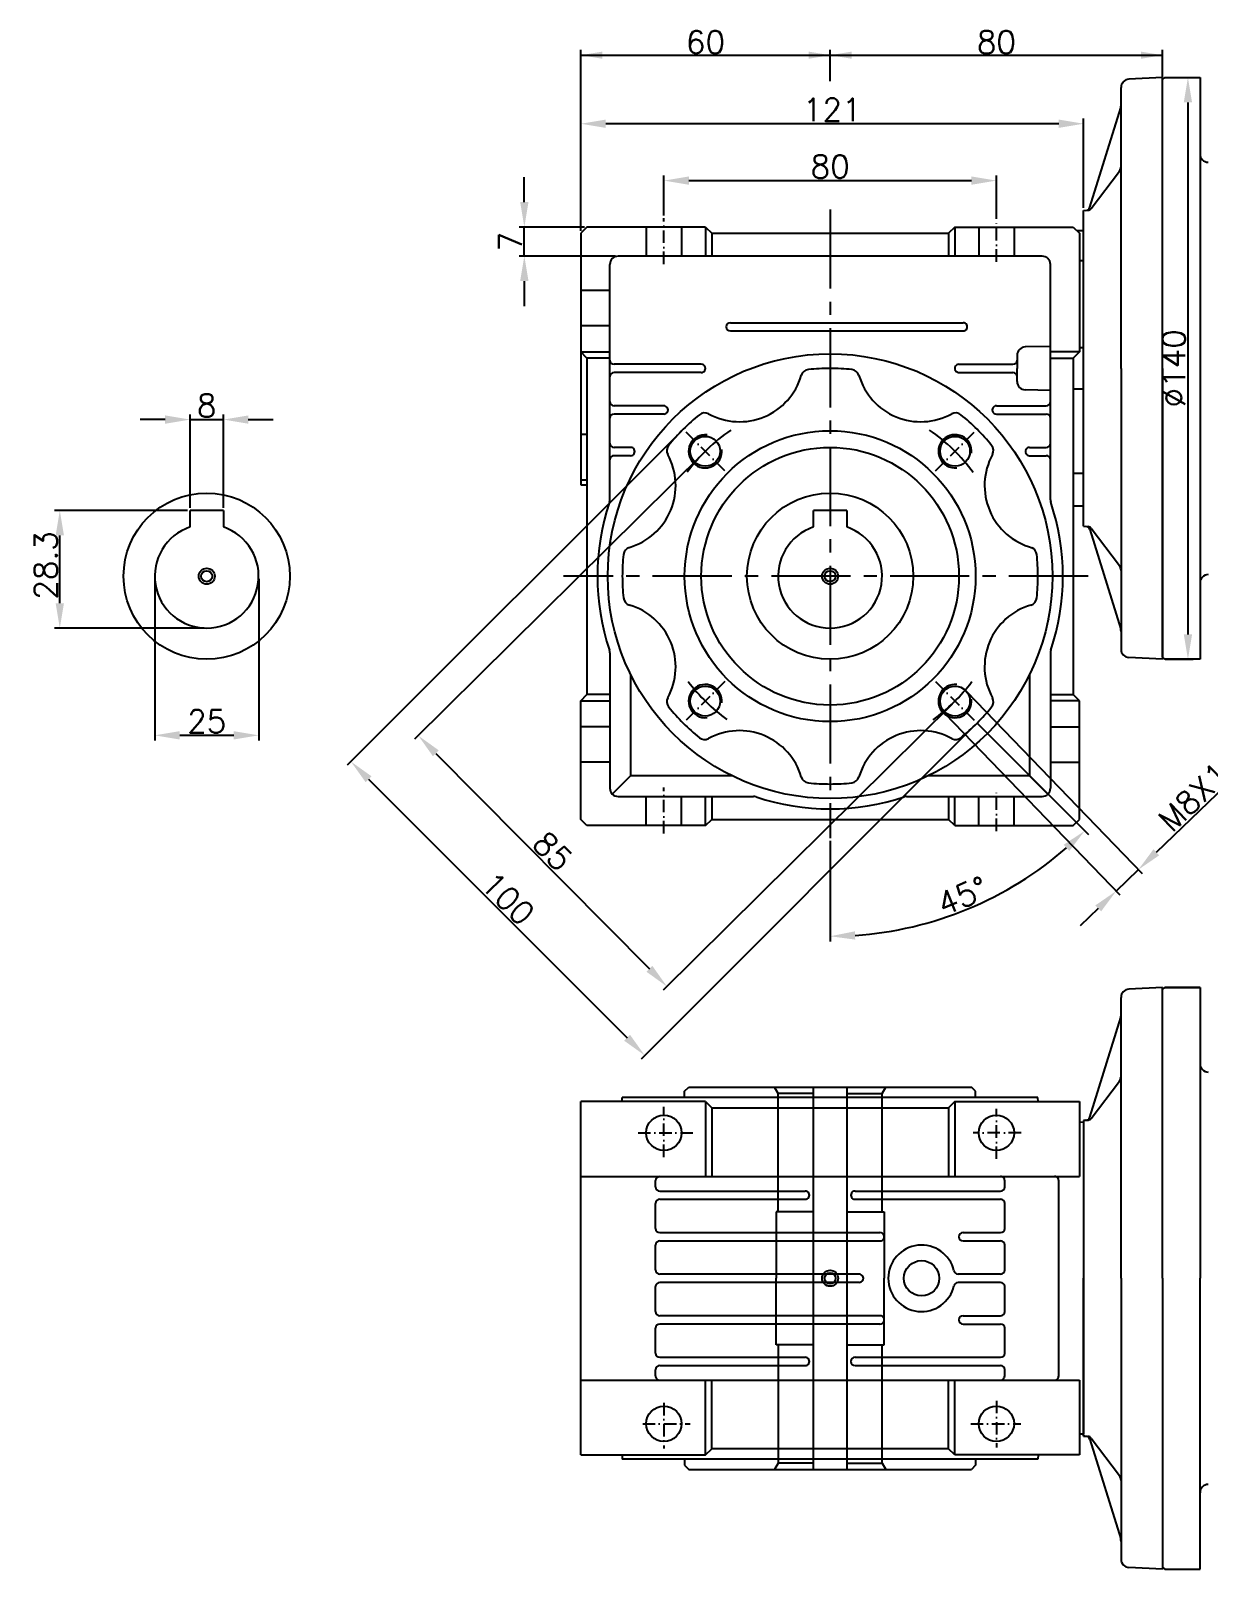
# Model space of a CAD drawing. Header units: millimetres. Extents: x 776 to 1513, y -1143 to -736.
# Drawn here: x 776.3 to 1059.6, y -1142.5 to -772.4 of the extents above; entities that cross this region are included whole.
import ezdxf

# ---------------------------------------------------------------- set-up
doc = ezdxf.new("R2010")
doc.units = ezdxf.units.MM
for name, pattern in [('CEN10', [12.1, 3, -1, 0.1, -1, 7]), ('CENTER2', [28.575, 19.05, -3.175, 3.175, -3.175]), ('CONTINUA', [0])]:
    doc.linetypes.add(name, pattern=pattern)
for name, color, linetype in [('HOLLOW SHAFT', 4, 'CONTINUA'), ('MOTOR', 3, 'CONTINUA'), ('PAM', 1, 'CONTINUA'), ('RV', 1, 'CONTINUA')]:
    doc.layers.add(name, color=color, linetype=linetype)
doc.styles.get("Standard").update_dxf_attribs({"font": 'txt.shx', "bigfont": 'chineset.shx'})
doc.dimstyles.new('ISO-25', dxfattribs={"dimtxt": 2.5, "dimasz": 2.5, "dimexe": 1.25, "dimexo": 0.625, "dimtad": 1, "dimtxsty": 'Standard', "dimcen": 2.5, "dimadec": 0, "dimazin": 0, "dimtfac": 1, "dimtmove": 0, "dimatfit": 3, "dimfxl": 1, "dimarcsym": 0})

# ---------------------------------------------------------------- blocks, each defined once
blk = doc.blocks.new('*D221')
at = {"lineweight": -2}
for p, q in [((928.63, -816.79), (928.63, -807.16)), ((934.63, -808.41), (1002.63, -808.41)), ((1008.63, -817.62), (1008.63, -807.16))]:
    blk.add_line(p, q, dxfattribs=at)
for points in [[(934.63, -807.41), (934.63, -809.41), (928.63, -808.41)], [(1002.63, -807.41), (1002.63, -809.41), (1008.63, -808.41)]]:
    blk.add_solid(points)
at = {"layer": 'Defpoints', "color": 0}
for p in [(1008.63, -808.41), (928.63, -817.42), (1008.63, -818.24)]:
    blk.add_point(p, dxfattribs=at)
at = {"insert": (968.63, -805.04), "char_height": 5.5, "attachment_point": 5}
blk.add_mtext('80', dxfattribs=at)
blk = doc.blocks.new('*D222')
at = {"lineweight": -2}
for p, q in [((908.62, -820.47), (908.62, -793.48)), ((1023.62, -794.73), (914.62, -794.73)), ((1029.62, -814.97), (1029.62, -793.48))]:
    blk.add_line(p, q, dxfattribs=at)
for points in [[(914.62, -793.73), (914.62, -795.73), (908.62, -794.73)], [(1023.62, -793.73), (1023.62, -795.73), (1029.62, -794.73)]]:
    blk.add_solid(points)
at = {"layer": 'Defpoints', "color": 0}
for p in [(908.62, -794.73), (1029.62, -815.59), (908.62, -821.09)]:
    blk.add_point(p, dxfattribs=at)
at = {"insert": (969.12, -791.35), "char_height": 5.5, "attachment_point": 5}
blk.add_mtext('121', dxfattribs=at)
blk = doc.blocks.new('*D223')
at = {"lineweight": -2}
for p, q in [((895.04, -813.59), (895.04, -807.59)), ((909.49, -819.59), (893.79, -819.59)), ((895.04, -826.59), (895.04, -819.59)), ((916.99, -826.59), (893.79, -826.59)), ((895.04, -832.59), (895.04, -838.59))]:
    blk.add_line(p, q, dxfattribs=at)
for points in [[(894.04, -813.59), (896.04, -813.59), (895.04, -819.59)], [(894.04, -832.59), (896.04, -832.59), (895.04, -826.59)]]:
    blk.add_solid(points)
at = {"layer": 'Defpoints', "color": 0}
for p in [(895.04, -819.59), (910.12, -819.59), (917.62, -826.59)]:
    blk.add_point(p, dxfattribs=at)
at = {"insert": (891.66, -823.09), "char_height": 5.5, "attachment_point": 5, "rotation": 90}
blk.add_mtext('7', dxfattribs=at)
blk = doc.blocks.new('*D224')
at = {"lineweight": -2}
for p, q in [((938.12, -873.98), (868.65, -942.83)), ((997.95, -934.35), (928.48, -1003.21)), ((873.76, -946.22), (925.14, -998.06))]:
    blk.add_line(p, q, dxfattribs=at)
for points in [[(874.47, -945.51), (873.05, -946.92), (869.53, -941.95)], [(925.85, -997.36), (924.43, -998.77), (929.37, -1002.33)]]:
    blk.add_solid(points)
at = {"layer": 'Defpoints', "color": 0}
for p in [(938.56, -873.54), (998.4, -933.91), (929.37, -1002.33)]:
    blk.add_point(p, dxfattribs=at)
at = {"insert": (901.85, -969.76), "char_height": 5.5, "attachment_point": 5, "rotation": 314.7431}
blk.add_mtext('85', dxfattribs=at)
blk = doc.blocks.new('*D225')
at = {"lineweight": -2}
for p, q in [((932.82, -868.68), (852.42, -949.08)), ((1003.53, -939.39), (923.13, -1019.79)), ((857.55, -952.43), (919.77, -1014.66))]:
    blk.add_line(p, q, dxfattribs=at)
for points in [[(858.26, -951.73), (856.84, -953.14), (853.31, -948.19)], [(920.48, -1013.95), (919.07, -1015.37), (924.02, -1018.9)]]:
    blk.add_solid(points)
at = {"layer": 'Defpoints', "color": 0}
for p in [(933.26, -868.24), (1003.97, -938.95), (924.02, -1018.9)]:
    blk.add_point(p, dxfattribs=at)
at = {"insert": (891.05, -981.16), "char_height": 5.5, "attachment_point": 5, "rotation": 315}
blk.add_mtext('100', dxfattribs=at)
blk = doc.blocks.new('*D226')
at = {"lineweight": -2}
for p, q in [((1003.96, -938.94), (1030.76, -965.74)), ((968.62, -967.25), (968.62, -991.48))]:
    blk.add_line(p, q, dxfattribs=at)
blk.add_arc((968.62, -903.59), 86.64, 273.9686, 311.0314, dxfattribs=at)
for points in [[(1024.81, -968.22), (1026.18, -969.68), (1029.88, -964.86)], [(974.65, -991.03), (974.58, -989.03), (968.62, -990.23)]]:
    blk.add_solid(points)
at = {"layer": 'Defpoints', "color": 0}
for p in [(968.62, -815.34), (993.95, -928.93), (1003.52, -938.5), (968.62, -966.62), (991.04, -987.28)]:
    blk.add_point(p, dxfattribs=at)
at = {"insert": (1000.48, -980.52), "char_height": 5.5, "attachment_point": 5, "rotation": 22.5}
blk.add_mtext('45°', dxfattribs=at)
blk = doc.blocks.new('*D227')
at = {"lineweight": -2}
for p, q in [((1001.54, -931.44), (1043.66, -975.1)), ((996.19, -936.6), (1038.31, -980.25)), ((1047.11, -970.03), (1068.82, -949.09)), ((1037.45, -979.35), (1042.79, -974.2)), ((1033.13, -983.52), (1028.81, -987.69))]:
    blk.add_line(p, q, dxfattribs=at)
for points in [[(1046.41, -969.31), (1047.8, -970.75), (1042.79, -974.2)], [(1032.43, -982.8), (1033.82, -984.24), (1037.45, -979.35)]]:
    blk.add_solid(points)
at = {"layer": 'Defpoints', "color": 0}
for p in [(1001.1, -930.99), (995.76, -936.15), (1042.79, -974.2)]:
    blk.add_point(p, dxfattribs=at)
at = {"insert": (1057.78, -955.05), "char_height": 5.5, "attachment_point": 5, "rotation": 43.9737}
blk.add_mtext('M8X10', dxfattribs=at)
blk = doc.blocks.new('*D240')
at = {"lineweight": -2}
for p, q in [((1049.24, -783.59), (1055.96, -783.59)), ((1054.71, -789.59), (1054.71, -917.59)), ((1049.24, -923.59), (1055.96, -923.59))]:
    blk.add_line(p, q, dxfattribs=at)
for points in [[(1053.71, -789.59), (1055.71, -789.59), (1054.71, -783.59)], [(1053.71, -917.59), (1055.71, -917.59), (1054.71, -923.59)]]:
    blk.add_solid(points)
at = {"layer": 'Defpoints', "color": 0}
for p in [(1048.62, -783.59), (1048.62, -923.59), (1054.71, -923.59)]:
    blk.add_point(p, dxfattribs=at)
at = {"insert": (1051.33, -853.59), "char_height": 5.5, "attachment_point": 5, "rotation": 90}
blk.add_mtext('%%c140', dxfattribs=at)
blk = doc.blocks.new('*D242')
at = {"lineweight": -2}
for p, q in [((808.62, -865.91), (802.62, -865.91)), ((814.62, -887.17), (814.62, -864.66)), ((814.62, -865.91), (822.62, -865.91)), ((822.62, -887.17), (822.62, -864.66)), ((828.62, -865.91), (834.62, -865.91))]:
    blk.add_line(p, q, dxfattribs=at)
for points in [[(808.62, -864.91), (808.62, -866.91), (814.62, -865.91)], [(828.62, -864.91), (828.62, -866.91), (822.62, -865.91)]]:
    blk.add_solid(points)
at = {"layer": 'Defpoints', "color": 0}
for p in [(822.62, -865.91), (814.62, -887.79), (822.62, -887.79)]:
    blk.add_point(p, dxfattribs=at)
at = {"insert": (818.62, -862.53), "char_height": 5.5, "attachment_point": 5}
blk.add_mtext('8', dxfattribs=at)
blk = doc.blocks.new('*D244')
at = {"lineweight": -2}
for p, q in [((813.99, -887.79), (782.02, -887.79)), ((783.27, -910.09), (783.27, -893.79)), ((817.99, -916.09), (782.02, -916.09))]:
    blk.add_line(p, q, dxfattribs=at)
for points in [[(782.27, -893.79), (784.27, -893.79), (783.27, -887.79)], [(782.27, -910.09), (784.27, -910.09), (783.27, -916.09)]]:
    blk.add_solid(points)
at = {"layer": 'Defpoints', "color": 0}
for p in [(783.27, -887.79), (814.62, -887.79), (818.62, -916.09)]:
    blk.add_point(p, dxfattribs=at)
at = {"insert": (779.89, -900.99), "char_height": 5.5, "attachment_point": 5, "rotation": 90}
blk.add_mtext('28.3', dxfattribs=at)
blk = doc.blocks.new('*D246')
at = {"lineweight": -2}
for p, q in [((806.12, -904.22), (806.12, -943.13)), ((831.12, -904.22), (831.12, -943.13)), ((812.12, -941.88), (825.12, -941.88))]:
    blk.add_line(p, q, dxfattribs=at)
for points in [[(812.12, -940.88), (812.12, -942.88), (806.12, -941.88)], [(825.12, -940.88), (825.12, -942.88), (831.12, -941.88)]]:
    blk.add_solid(points)
at = {"layer": 'Defpoints', "color": 0}
for p in [(806.12, -903.59), (831.12, -903.59), (831.12, -941.88)]:
    blk.add_point(p, dxfattribs=at)
at = {"insert": (818.62, -938.5), "char_height": 5.5, "attachment_point": 5}
blk.add_mtext('25', dxfattribs=at)

msp = doc.modelspace()

# ---------------------------------------------------------------- linework, layer by layer
for p, q in [((908.616, -819.843), (908.616, -776.984)), ((968.616, -784.501), (968.616, -776.984)), ((1048.616, -783.467), (1048.616, -776.984)), ((908.616, -778.234), (968.616, -778.234)), ((968.616, -778.234), (1048.616, -778.234))]:
    msp.add_line(p, q)
at = {"color": 0, "linetype": 'CENTER2'}
for p, q in [((968.616, -815.341), (968.616, -966.622)), ((1030.68, -903.593), (904.44, -903.593))]:
    msp.add_line(p, q, dxfattribs=at)
at = {"color": 0, "linetype": 'CEN10'}
for p, q in [((943.282, -878.258), (933.712, -868.688)), ((993.951, -878.258), (1003.521, -868.688)), ((943.282, -928.927), (933.712, -938.497)), ((993.951, -928.927), (1003.521, -938.497)), ((928.616, -1043.368), (928.616, -1031.254)), ((1008.616, -1043.81), (1008.616, -1031.773)), ((922.402, -1037.522), (935.984, -1037.522)), ((1014.558, -1037.522), (1003.054, -1037.522)), ((928.616, -1102.526), (928.616, -1113.477)), ((1008.616, -1102), (1008.616, -1113.217)), ((923.514, -1107.522), (934.925, -1107.522)), ((1002.464, -1107.522), (1014.488, -1107.522))]:
    msp.add_line(p, q, dxfattribs=at)
at = {"linetype": 'CONTINUA'}
for centre, radius in [((818.616, -903.593), 1.926), ((818.616, -903.593), 1.328), ((968.616, -903.593), 1.926), ((968.616, -903.593), 1.328), ((968.616, -1072.522), 1.926), ((968.616, -1072.522), 1.926), ((968.616, -1072.522), 1.328), ((968.616, -1072.522), 1.328)]:
    msp.add_circle(centre, radius, dxfattribs=at)
at = {"color": 0, "linetype": 'CENTER2'}
for start, end in [(124.2376, 143.95493), (35.92352, 55.78206), (216.57584, 234.19423), (305.62412, 323.34831)]:
    msp.add_arc((968.616, -903.593), 42.5, start, end, dxfattribs=at)
for points in [[(913.816, -777.367), (913.816, -779.101), (908.616, -778.234)], [(963.416, -777.367), (963.416, -779.101), (968.616, -778.234)], [(973.816, -777.367), (973.816, -779.101), (968.616, -778.234)], [(1043.416, -777.367), (1043.416, -779.101), (1048.616, -778.234)]]:
    msp.add_solid(points)
at = {"layer": 'HOLLOW SHAFT', "color": 4}
for p, q in [((814.616, -891.75), (814.616, -887.793)), ((822.616, -887.793), (814.616, -887.793)), ((822.616, -887.793), (822.616, -891.75)), ((964.616, -891.75), (964.616, -887.793)), ((972.616, -887.793), (964.616, -887.793)), ((972.616, -887.793), (972.616, -891.75)), ((956.116, -1028.022), (955.25, -1026.522)), ((956.116, -1056.522), (956.116, -1028.022)), ((964.616, -1028.022), (956.116, -1028.022)), ((964.616, -1118.522), (964.616, -1026.522)), ((972.616, -1026.522), (972.616, -1118.522)), ((972.616, -1028.022), (981.116, -1028.022)), ((981.116, -1028.022), (981.982, -1026.522)), ((981.116, -1056.522), (981.116, -1028.022)), ((955.616, -1056.522), (955.616, -1072.522)), ((964.616, -1056.522), (955.616, -1056.522)), ((972.616, -1056.522), (981.616, -1056.522)), ((981.616, -1056.522), (981.616, -1072.522)), ((955.616, -1088.522), (955.616, -1072.522)), ((981.616, -1088.522), (981.616, -1072.522)), ((964.616, -1088.522), (955.616, -1088.522)), ((956.116, -1088.522), (956.116, -1117.022)), ((972.616, -1088.522), (981.616, -1088.522)), ((981.116, -1117.022), (981.116, -1088.522)), ((956.116, -1117.022), (955.25, -1118.522)), ((964.616, -1117.022), (956.116, -1117.022)), ((972.616, -1117.022), (981.116, -1117.022)), ((981.116, -1117.022), (981.982, -1118.522))]:
    msp.add_line(p, q, dxfattribs=at)
for centre in [(818.616, -903.593), (968.616, -903.593)]:
    msp.add_circle(centre, 20, dxfattribs=at)
for centre in [(818.616, -903.593), (968.616, -903.593)]:
    msp.add_arc(centre, 12.5, 108.66293, 71.33707, dxfattribs=at)
at = {"layer": 'MOTOR'}
for p, q in [((1048.616, -784.092), (1049.116, -783.592)), ((1048.616, -853.592), (1048.616, -784.092)), ((1049.116, -783.592), (1057.616, -783.592)), ((1057.616, -783.592), (1057.616, -853.592)), ((1048.616, -923.092), (1048.616, -853.592)), ((1057.616, -853.592), (1057.616, -923.592)), ((1049.116, -923.592), (1048.616, -923.092)), ((1057.616, -923.592), (1049.116, -923.592)), ((1048.616, -1003.022), (1049.116, -1002.522)), ((1048.616, -1072.522), (1048.616, -1003.022)), ((1057.616, -1002.522), (1049.116, -1002.522)), ((1049.116, -1002.522), (1057.616, -1002.522)), ((1057.616, -1002.522), (1057.616, -1072.522)), ((1048.616, -1072.522), (1048.616, -1142.022)), ((1057.616, -1142.522), (1057.616, -1072.522)), ((1048.616, -1142.022), (1049.116, -1142.522)), ((1049.116, -1142.522), (1057.616, -1142.522))]:
    msp.add_line(p, q, dxfattribs=at)
for centre, start, end in [((1059.63, -801.974), 180, 268.99978), ((1059.63, -905.21), 91.00022, 180), ((1059.629, -1020.904), 180, 268.99978), ((1059.629, -1124.14), 91.00022, 180)]:
    msp.add_arc(centre, 2.013, start, end, dxfattribs=at)
at = {"layer": 'PAM', "linetype": 'CONTINUA'}
for p, q in [((1048.616, -783.593), (1040.512, -784.017)), ((1048.616, -853.593), (1048.616, -783.593)), ((1038.616, -853.593), (1038.616, -786.015)), ((1031.09, -814.841), (1038.526, -790.882)), ((1031.421, -815.141), (1038.214, -806.127)), ((1029.616, -815.593), (1030.675, -815.538)), ((1029.616, -891.592), (1029.616, -815.593)), ((1038.616, -853.593), (1038.616, -921.17)), ((1048.616, -853.592), (1048.616, -923.592)), ((1029.616, -891.592), (1030.675, -891.647)), ((1031.421, -892.044), (1038.214, -901.058)), ((1031.09, -892.345), (1038.526, -916.303)), ((1048.616, -923.592), (1040.512, -923.168)), ((1048.616, -1002.522), (1040.512, -1002.947)), ((1048.616, -1072.522), (1048.616, -1002.522)), ((1038.616, -1072.522), (1038.616, -1004.944)), ((1031.09, -1033.77), (1038.526, -1009.812)), ((1031.421, -1034.071), (1038.214, -1025.057)), ((1029.616, -1034.523), (1030.675, -1034.467)), ((1029.975, -1034.504), (1029.616, -1034.523)), ((1029.616, -1034.522), (1029.616, -1072.522)), ((1029.616, -1110.522), (1029.616, -1072.522)), ((1038.616, -1072.522), (1038.616, -1140.1)), ((1048.616, -1072.522), (1048.616, -1142.522)), ((1029.975, -1110.54), (1029.616, -1110.522)), ((1029.616, -1110.522), (1030.675, -1110.577)), ((1031.09, -1111.274), (1038.526, -1135.232)), ((1031.421, -1110.974), (1038.214, -1119.987)), ((1048.616, -1142.522), (1040.512, -1142.097))]:
    msp.add_line(p, q, dxfattribs=at)
for centre, radius, start, end in [((1040.616, -786.015), 2, 92.99924, 180), ((1036.616, -790.289), 2, 342.75561, 0), ((1036.616, -804.924), 2, 322.99949, 0), ((1030.129, -814.565), 1, 272.99662, 344.00032), ((1030.623, -814.539), 1, 272.99837, 322.99965), ((1030.129, -892.62), 1, 15.99968, 87.00338), ((1030.623, -892.646), 1, 37.00035, 87.00163), ((1036.616, -902.261), 2, 0, 37.00051), ((1036.616, -916.896), 2, 0, 17.24439), ((1040.616, -921.17), 2, 180, 267.00076), ((1040.616, -1004.944), 2, 92.99924, 180), ((1036.616, -1009.219), 2, 342.75561, 0), ((1036.616, -1023.853), 2, 322.99949, 0), ((1030.129, -1033.495), 1, 272.99662, 344.00032), ((1030.623, -1033.469), 1, 272.99837, 322.99965), ((1030.129, -1111.55), 1, 15.99968, 87.00338), ((1030.623, -1111.576), 1, 37.00035, 87.00163), ((1036.616, -1121.191), 2, 0, 37.00051), ((1036.616, -1135.825), 2, 0, 17.24439), ((1040.616, -1140.1), 2, 180, 267.00076)]:
    msp.add_arc(centre, radius, start, end, dxfattribs=at)
at = {"layer": 'RV', "color": 0, "linetype": 'CEN10'}
for p, q in [((928.612, -828.476), (928.628, -817.417)), ((1008.628, -827.925), (1008.628, -818.241)), ((928.6, -965.476), (928.616, -954.417)), ((1008.616, -964.925), (1008.616, -955.241))]:
    msp.add_line(p, q, dxfattribs=at)
at = {"layer": 'RV', "color": 1}
for p, q in [((910.116, -819.593), (908.616, -821.093)), ((908.616, -821.093), (908.616, -881.593)), ((938.616, -819.593), (910.116, -819.593)), ((924.366, -819.593), (924.366, -826.593)), ((932.866, -819.593), (932.866, -826.593)), ((938.616, -819.593), (940.116, -821.093)), ((938.616, -819.593), (938.616, -826.593)), ((940.116, -821.093), (997.116, -821.093)), ((940.116, -821.093), (940.116, -826.593)), ((998.616, -819.593), (997.116, -821.093)), ((997.116, -821.093), (997.116, -826.593)), ((998.616, -819.593), (1027.116, -819.593)), ((998.616, -819.593), (998.616, -826.593)), ((1004.366, -819.593), (1004.366, -826.593)), ((1012.866, -819.593), (1012.866, -826.593)), ((1027.116, -819.593), (1028.616, -821.093)), ((1027.97, -820.447), (1029.616, -820.447)), ((1028.616, -821.093), (1028.616, -849.593)), ((1029.616, -886.739), (1029.616, -820.447)), ((915.616, -885.181), (915.616, -828.593)), ((1019.616, -826.593), (917.616, -826.593)), ((1021.616, -885.181), (1021.616, -828.593)), ((1029.616, -827.753), (1028.616, -827.753)), ((915.616, -834.843), (908.616, -834.843)), ((915.616, -843.343), (908.616, -843.343)), ((944.616, -842.593), (1000.616, -842.593)), ((944.616, -844.593), (1000.616, -844.593)), ((908.616, -849.593), (915.616, -849.593)), ((910.116, -851.093), (908.616, -849.593)), ((915.616, -851.093), (910.116, -851.093)), ((910.116, -851.093), (910.116, -932.093)), ((1013.608, -850.432), (1013.608, -853.593)), ((1021.616, -848.298), (1015.564, -848.432)), ((1028.616, -849.593), (1021.616, -849.593)), ((1021.616, -851.093), (1027.116, -851.093)), ((1028.616, -849.593), (1027.116, -851.093)), ((1027.116, -851.093), (1027.116, -932.093)), ((1029.616, -848.607), (1028.616, -848.607)), ((937.616, -852.593), (916.616, -852.593)), ((937.616, -854.593), (916.616, -854.593)), ((999.616, -852.593), (1012.608, -852.593)), ((999.616, -854.593), (1012.608, -854.593)), ((1013.608, -856.753), (1013.608, -853.593)), ((1021.616, -858.888), (1015.564, -858.753)), ((1029.616, -858.578), (1027.116, -858.578)), ((928.616, -862.593), (916.616, -862.593)), ((928.616, -864.593), (916.616, -864.593)), ((1008.616, -862.593), (1020.616, -862.593)), ((1008.616, -864.593), (1020.616, -864.593)), ((910.116, -869.471), (908.616, -869.471)), ((920.616, -872.593), (916.616, -872.593)), ((1016.616, -872.593), (1020.616, -872.593)), ((920.616, -874.593), (916.616, -874.593)), ((1016.616, -874.593), (1020.616, -874.593)), ((910.116, -880.513), (908.616, -880.513)), ((1029.616, -878.913), (1027.116, -878.913)), ((908.616, -881.593), (910.116, -881.645)), ((1029.616, -886.739), (1027.116, -886.739)), ((915.755, -895.287), (915.723, -895.474)), ((1021.13, -913.868), (1021.097, -914.054)), ((915.616, -922.005), (915.616, -954.593)), ((1021.616, -922.004), (1021.616, -954.593)), ((920.616, -927.22), (920.616, -951.593)), ((1016.616, -927.22), (1016.616, -951.593)), ((908.616, -933.593), (910.116, -932.093)), ((915.616, -932.093), (910.116, -932.093)), ((1021.616, -932.093), (1027.116, -932.093)), ((1028.616, -933.593), (1027.116, -932.093)), ((908.616, -933.593), (915.616, -933.593)), ((908.616, -962.093), (908.616, -933.593)), ((1028.616, -933.593), (1021.616, -933.593)), ((1028.616, -962.093), (1028.616, -933.593)), ((915.616, -939.843), (908.616, -939.843)), ((1021.616, -939.843), (1028.616, -939.843)), ((915.616, -948.343), (908.616, -948.343)), ((1021.616, -948.343), (1028.616, -948.343)), ((916.202, -956.007), (920.616, -951.593)), ((944.989, -951.593), (920.616, -951.593)), ((1003.888, -951.593), (992.244, -951.593)), ((996.866, -951.593), (994.366, -951.593)), ((1016.616, -951.593), (1003.888, -951.593)), ((1021.031, -956.007), (1016.616, -951.593)), ((917.616, -956.593), (950.204, -956.593)), ((924.366, -963.593), (924.366, -956.593)), ((932.866, -963.593), (932.866, -956.593)), ((938.616, -963.593), (938.616, -956.593)), ((940.116, -956.593), (940.116, -962.093)), ((987.028, -956.593), (1019.616, -956.593)), ((997.116, -956.593), (997.116, -962.093)), ((998.616, -963.593), (998.616, -956.593)), ((1004.366, -963.593), (1004.366, -956.593)), ((1012.866, -963.593), (1012.866, -956.593)), ((910.116, -963.593), (908.616, -962.093)), ((938.616, -963.593), (940.116, -962.093)), ((940.116, -962.093), (997.116, -962.093)), ((998.616, -963.593), (997.116, -962.093)), ((1027.116, -963.593), (1028.616, -962.093)), ((938.616, -963.593), (910.116, -963.593)), ((998.616, -963.593), (1027.116, -963.593)), ((918.581, -1030.022), (918.616, -1029.022)), ((918.581, -1030.022), (918.616, -1029.022)), ((1018.616, -1029.022), (918.616, -1029.022)), ((933.616, -1027.522), (934.616, -1026.522)), ((933.616, -1029.022), (933.616, -1027.522)), ((934.616, -1026.522), (1002.616, -1026.522)), ((1003.616, -1027.522), (1002.616, -1026.522)), ((1003.616, -1029.022), (1003.616, -1027.522)), ((1018.651, -1030.022), (1018.616, -1029.022)), ((1018.651, -1030.022), (1018.616, -1029.022)), ((938.616, -1030.022), (908.616, -1030.022)), ((908.616, -1115.022), (908.616, -1030.022)), ((938.616, -1030.022), (940.116, -1031.522)), ((938.616, -1030.022), (938.616, -1048.022)), ((940.116, -1031.522), (940.116, -1048.022)), ((940.116, -1031.522), (997.116, -1031.522)), ((998.616, -1030.022), (997.116, -1031.522)), ((997.116, -1031.522), (997.116, -1048.022)), ((998.616, -1030.022), (998.616, -1048.022)), ((998.616, -1030.022), (1028.616, -1030.022)), ((1028.616, -1030.022), (1028.616, -1048.022)), ((1029.616, -1035.022), (1028.616, -1034.987)), ((1029.616, -1035.022), (1029.616, -1110.022)), ((908.616, -1048.022), (1028.616, -1048.022)), ((926.616, -1050.522), (926.616, -1049.022)), ((1010.616, -1050.522), (1010.616, -1049.022)), ((1023.616, -1096.022), (1023.616, -1049.022)), ((926.616, -1060.522), (926.616, -1054.522)), ((927.616, -1051.522), (962.616, -1051.522)), ((927.616, -1053.522), (962.616, -1053.522)), ((974.616, -1051.522), (1009.616, -1051.522)), ((974.616, -1053.522), (1009.616, -1053.522)), ((1010.616, -1060.522), (1010.616, -1054.522)), ((927.616, -1061.522), (980.616, -1061.522)), ((1000.616, -1061.522), (1009.616, -1061.522)), ((926.616, -1070.522), (926.616, -1064.522)), ((927.616, -1063.522), (980.616, -1063.522)), ((1000.616, -1063.522), (1009.616, -1063.522)), ((1010.616, -1070.522), (1010.616, -1064.522)), ((975.616, -1071.522), (927.616, -1071.522)), ((1009.616, -1071.522), (999.391, -1071.522)), ((926.616, -1080.522), (926.616, -1074.522)), ((975.616, -1073.522), (927.616, -1073.522)), ((1009.616, -1073.522), (999.391, -1073.522)), ((1010.616, -1080.522), (1010.616, -1074.522)), ((926.616, -1090.522), (926.616, -1084.522)), ((980.616, -1081.522), (927.616, -1081.522)), ((980.616, -1083.522), (927.616, -1083.522)), ((1000.616, -1081.522), (1009.616, -1081.522)), ((1000.616, -1083.522), (1009.616, -1083.522)), ((1010.616, -1090.522), (1010.616, -1084.522)), ((927.616, -1091.522), (962.616, -1091.522)), ((974.616, -1091.522), (1009.616, -1091.522)), ((926.616, -1096.022), (926.616, -1094.522)), ((927.616, -1093.522), (962.616, -1093.522)), ((974.616, -1093.522), (1009.616, -1093.522)), ((1010.616, -1096.022), (1010.616, -1094.522)), ((908.616, -1097.022), (1028.616, -1097.022)), ((938.616, -1115.022), (938.616, -1097.022)), ((940.116, -1113.522), (940.116, -1097.022)), ((997.116, -1113.522), (997.116, -1097.022)), ((998.616, -1115.022), (998.616, -1097.022)), ((1028.616, -1097.022), (1028.616, -1115.022)), ((1029.616, -1110.022), (1028.616, -1110.057)), ((938.616, -1115.022), (940.116, -1113.522)), ((997.116, -1113.522), (940.116, -1113.522)), ((998.616, -1115.022), (997.116, -1113.522)), ((908.616, -1115.022), (938.616, -1115.022)), ((918.581, -1115.022), (918.616, -1116.022)), ((918.581, -1115.022), (918.616, -1116.022)), ((1018.616, -1116.022), (918.616, -1116.022)), ((933.616, -1116.022), (933.616, -1117.522)), ((933.616, -1117.522), (934.616, -1118.522)), ((1028.616, -1115.022), (998.616, -1115.022)), ((1003.616, -1117.522), (1002.616, -1118.522)), ((1003.616, -1116.022), (1003.616, -1117.522)), ((1018.651, -1115.022), (1018.616, -1116.022)), ((1018.651, -1115.022), (1018.616, -1116.022)), ((934.616, -1118.522), (1002.616, -1118.522))]:
    msp.add_line(p, q, dxfattribs=at)
for centre, radius in [((968.616, -903.593), 53.5), ((968.616, -903.593), 35), ((938.564, -873.541), 3.6), ((968.616, -903.593), 31), ((998.668, -873.541), 3.6), ((938.564, -933.645), 3.6), ((998.668, -933.645), 3.6), ((928.616, -1037.522), 4.25), ((1008.616, -1037.522), 4.25), ((990.616, -1072.522), 4.25), ((928.616, -1107.522), 4.25), ((1008.616, -1107.522), 4.25)]:
    msp.add_circle(centre, radius, dxfattribs=at)
for centre, radius, start, end in [((917.616, -828.593), 2, 90, 180.00001), ((1019.616, -828.593), 2, 0, 90.00002), ((944.616, -843.593), 1, 90, 269.99999), ((1000.616, -843.593), 1, 270, 90.00001), ((1015.608, -850.432), 2, 91.27434, 180), ((916.616, -851.593), 1, 180, 270), ((916.616, -855.593), 1, 90, 180), ((937.616, -853.593), 1, 270, 90.00001), ((963.596, -855.856), 2, 96.0031, 163.65652), ((968.616, -903.593), 50, 89.99995, 96.0032), ((968.616, -903.593), 50, 83.9967, 89.99995), ((973.636, -855.856), 2, 16.34339, 83.9968), ((999.616, -853.593), 1, 90, 270.00001), ((1012.608, -851.593), 1, 270, 0), ((1012.608, -855.593), 1, 0, 90), ((946.803, -850.931), 15.5, 241.34312, 343.65676), ((990.429, -850.931), 15.5, 196.34315, 298.65677), ((1015.608, -856.753), 2, 180, 268.72565), ((916.616, -861.593), 1, 180, 270), ((1020.616, -861.593), 1, 270, 0), ((916.616, -865.593), 1, 90, 180), ((928.616, -863.593), 1, 270, 90.00001), ((968.616, -903.593), 50, 128.99672, 134.99996), ((938.411, -866.288), 2, 61.34327, 128.99665), ((998.822, -866.288), 2, 51.00327, 118.65664), ((968.616, -903.593), 50, 44.99995, 51.00321), ((1008.616, -863.593), 1, 90, 270.00001), ((1020.616, -865.593), 1, 0, 90), ((968.616, -903.593), 50, 134.99996, 141.00322), ((938.564, -873.541), 4, 83.65996, 6.33996), ((998.668, -873.541), 4, 353.65995, 276.33995), ((968.616, -903.593), 50, 38.9967, 44.99995), ((916.616, -871.593), 1, 180, 270), ((920.616, -873.593), 1, 270, 90.00001), ((931.312, -873.387), 2, 141.00311, 208.65653), ((1005.921, -873.387), 2, 331.34338, 38.99681), ((1016.616, -873.593), 1, 90, 270.00001), ((1020.616, -871.593), 1, 270, 0), ((916.616, -875.593), 1, 90, 180), ((915.955, -881.78), 15.5, 286.34311, 28.65678), ((1021.277, -881.78), 15.5, 151.34313, 254.74303), ((1020.616, -875.593), 1, 0, 90), ((968.616, -903.593), 56, 161.49133, 198.50866), ((913.616, -885.181), 2, 341.49159, 0), ((1023.616, -885.181), 2, 180, 198.50849), ((968.616, -903.593), 56, 341.4914, 18.50861), ((968.616, -903.593), 50, 173.99671, 179.99998), ((920.88, -898.572), 2, 106.34327, 173.99664), ((1016.353, -898.573), 2, 6.00407, 65.19502), ((968.616, -903.593), 50, 359.99993, 6.0032), ((968.616, -903.593), 50, 179.99994, 186.00321), ((968.616, -903.593), 50, 353.99671, 359.99998), ((920.88, -908.613), 2, 186.00328, 253.65662), ((915.955, -925.405), 15.5, 331.34313, 73.65679), ((1021.277, -925.406), 15.5, 106.34312, 208.65677), ((1016.353, -908.613), 2, 286.34328, 353.99663), ((913.616, -922.005), 2, 0, 18.50842), ((1023.616, -922.004), 2, 161.49151, 180), ((938.564, -933.645), 4, 353.65993, 276.33993), ((998.668, -933.645), 4, 83.65995, 6.33996), ((931.312, -933.798), 2, 151.34339, 218.99681), ((968.616, -903.593), 50, 218.9967, 224.99995), ((968.616, -903.593), 50, 314.99996, 321.00321), ((1005.921, -933.798), 2, 321.0031, 28.65652), ((968.616, -903.593), 50, 224.99995, 231.0032), ((968.616, -903.593), 50, 308.99669, 314.99996), ((938.411, -940.897), 2, 231.00325, 298.65663), ((946.803, -956.254), 15.5, 67.49999, 118.65678), ((946.803, -956.254), 15.5, 16.34314, 67.49999), ((990.429, -956.254), 15.5, 112.49997, 163.65678), ((990.429, -956.254), 15.5, 60.82639, 112.49999), ((998.822, -940.897), 2, 245.35269, 308.9965), ((917.616, -954.593), 2, 180, 270), ((963.596, -951.329), 2, 196.34339, 263.99681), ((968.616, -903.593), 50, 263.9967, 269.99995), ((968.616, -903.593), 50, 269.99995, 276.00319), ((973.636, -951.329), 2, 276.00308, 343.65652), ((1019.616, -954.593), 2, 270, 359.99998), ((950.204, -958.593), 2, 71.4913, 90), ((968.616, -903.593), 56, 251.49136, 288.50867), ((987.028, -958.593), 2, 90, 108.50849), ((927.616, -1049.022), 1, 90, 180), ((927.616, -1050.522), 1, 180, 270), ((1009.616, -1049.022), 1, 0, 90.00002), ((1009.616, -1050.522), 1, 270, 0), ((1022.616, -1049.022), 1, 0, 90.00002), ((927.616, -1054.522), 1, 90, 180), ((962.616, -1052.522), 1, 270, 90.00001), ((974.616, -1052.522), 1, 90, 270.00001), ((1009.616, -1054.522), 1, 0, 90), ((927.616, -1060.522), 1, 180, 270), ((980.616, -1062.522), 1, 270, 90.00001), ((1000.616, -1062.522), 1, 90, 269.99999), ((1009.616, -1060.522), 1, 270, 0), ((927.616, -1064.522), 1, 90, 180), ((990.616, -1072.522), 8, 12.83959, 347.16041), ((1009.616, -1064.522), 1, 0, 90), ((927.616, -1070.522), 1, 180, 270), ((975.616, -1072.522), 1, 270, 90.00001), ((999.391, -1070.522), 1, 192.83961, 270), ((1009.616, -1070.522), 1, 270, 0), ((927.616, -1074.522), 1, 90, 180), ((999.391, -1074.522), 1, 90, 167.16039), ((1009.616, -1074.522), 1, 0, 90), ((927.616, -1080.522), 1, 180, 270), ((1009.616, -1080.522), 1, 270, 0), ((927.616, -1084.522), 1, 90, 180), ((980.616, -1082.522), 1, 270, 90.00001), ((1000.616, -1082.522), 1, 90, 269.99999), ((1009.616, -1084.522), 1, 0, 90), ((927.616, -1090.522), 1, 180, 270), ((962.616, -1092.522), 1, 270, 90.00001), ((974.616, -1092.522), 1, 90, 269.99999), ((1009.616, -1090.522), 1, 270, 0), ((927.616, -1094.522), 1, 90, 180), ((1009.616, -1094.522), 1, 0, 90), ((927.616, -1096.022), 1, 180, 270.00001), ((1009.616, -1096.022), 1, 270, 0.00001), ((1022.616, -1096.022), 1, 270, 0.00001)]:
    msp.add_arc(centre, radius, start, end, dxfattribs=at)

# ---------------------------------------------------------------- texts
at = {"char_height": 5.5, "attachment_point": 5}
for s, insert in [('60', (938.616, -775.109)), ('80', (1008.616, -775.109))]:
    msp.add_mtext(s, dxfattribs=dict(at, insert=insert))

# ---------------------------------------------------------------- dimensions: what is measured, and where the dimension line sits
at = {"color": 0}
dim = msp.add_linear_dim(base=(1054.708, -923.592), p1=(1048.616, -783.593), p2=(1048.616, -923.592), angle=90, text='%%c140', dimstyle='ISO-25', override={"dimtxt": 5.5, "dimasz": 6, "dimdsep": 46, "dimclrd": 256, "dimclre": 256, "dimclrt": 256, "dimatfit": 0, "dimfxl": 1.25}, dxfattribs=at)
dim.commit()
dim.dimension.update_dxf_attribs({"geometry": '*D240', "text_midpoint": (1051.333, -853.592)})
for base, p1, p2, picture, middle in [((908.616, -794.727), (1029.616, -815.593), (908.616, -821.093), '*D222', (969.116, -791.352)), ((1008.628, -808.412), (928.628, -817.417), (1008.628, -818.241), '*D221', (968.628, -805.037))]:
    dim = msp.add_linear_dim(base=base, p1=p1, p2=p2, dimstyle='ISO-25', override={"dimtxt": 5.5, "dimasz": 6, "dimdsep": 46, "dimclrd": 256, "dimclre": 256, "dimclrt": 256, "dimatfit": 0, "dimfxl": 1.25}, dxfattribs=at)
    dim.commit()
    dim.dimension.update_dxf_attribs({"geometry": picture, "text_midpoint": middle})
for base, p1, p2, picture, middle in [((895.037, -819.593), (917.616, -826.593), (910.116, -819.593), '*D223', (895.037, -823.093)), ((783.266, -887.793), (818.616, -916.093), (814.616, -887.793), '*D244', (783.266, -900.993))]:
    dim = msp.add_linear_dim(base=base, p1=p1, p2=p2, angle=90, dimstyle='ISO-25', override={"dimtxt": 5.5, "dimasz": 6, "dimdsep": 46, "dimclrd": 256, "dimclre": 256, "dimclrt": 256, "dimatfit": 0, "dimfxl": 1.25}, dxfattribs=at)
    dim.commit()
    dim.dimension.update_dxf_attribs({"geometry": picture, "text_midpoint": middle, "dimtype": 160})
dim = msp.add_angular_dim_2l(base=(991.041, -987.281), line1=((993.951, -928.927), (1003.521, -938.497)), line2=((968.616, -815.341), (968.616, -966.622)), dimstyle='ISO-25', override={"dimtxt": 5.5, "dimasz": 6, "dimdsep": 46, "dimclrd": 256, "dimclre": 256, "dimclrt": 256, "dimatfit": 0, "dimfxl": 1.25}, dxfattribs=at)
dim.commit()
dim.dimension.update_dxf_attribs({"geometry": '*D226', "text_midpoint": (1000.481, -980.52)})
for base, p1, p2, picture, middle in [((822.616, -865.91), (814.616, -887.793), (822.616, -887.793), '*D242', (818.616, -865.91)), ((831.116, -941.877), (806.116, -903.593), (831.116, -903.593), '*D246', (818.616, -941.877))]:
    dim = msp.add_linear_dim(base=base, p1=p1, p2=p2, dimstyle='ISO-25', override={"dimtxt": 5.5, "dimasz": 6, "dimdsep": 46, "dimclrd": 256, "dimclre": 256, "dimclrt": 256, "dimatfit": 0, "dimfxl": 1.25}, dxfattribs=at)
    dim.commit()
    dim.dimension.update_dxf_attribs({"geometry": picture, "text_midpoint": middle, "dimtype": 160})
for p1, p2, distance, picture, middle in [((933.261, -868.237), (1003.972, -938.948), -113.074, '*D225', (891.048, -981.161)), ((938.564, -873.541), (998.398, -933.913), -97.188, '*D224', (901.848, -969.765))]:
    dim = msp.add_aligned_dim(p1=p1, p2=p2, distance=distance, dimstyle='ISO-25', override={"dimtxt": 5.5, "dimasz": 6, "dimdsep": 46, "dimclrd": 256, "dimclre": 256, "dimclrt": 256, "dimatfit": 0, "dimfxl": 1.25}, dxfattribs=at)
    dim.commit()
    dim.dimension.update_dxf_attribs({"geometry": picture, "text_midpoint": middle})
dim = msp.add_aligned_dim(p1=(995.76, -936.149), p2=(1001.104, -930.993), distance=-60.036, text='M8X10', dimstyle='ISO-25', override={"dimtxt": 5.5, "dimasz": 6, "dimdsep": 46, "dimclrd": 256, "dimclre": 256, "dimclrt": 256, "dimatfit": 0, "dimfxl": 1.25}, dxfattribs=at)
dim.commit()
dim.dimension.update_dxf_attribs({"geometry": '*D227', "text_midpoint": (1057.777, -955.048)})

doc.saveas('drawing.dxf')
